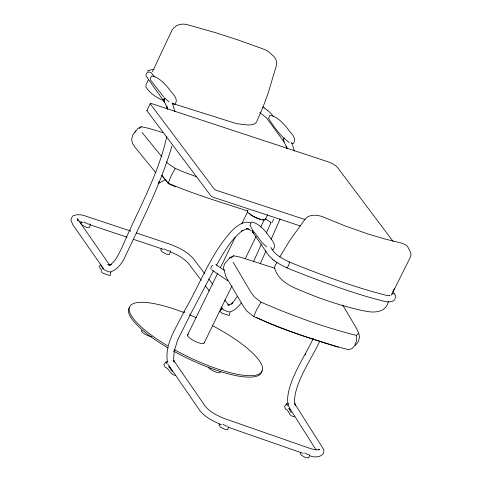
<?xml version="1.0" encoding="UTF-8"?>
<svg xmlns="http://www.w3.org/2000/svg" width="482" height="482" viewBox="0 0 482 482"><rect width="100%" height="100%" fill="white"/><g stroke="black" fill="none" stroke-linecap="round" stroke-linejoin="round"><path stroke-width="0.72" d="M77.97 219.9L77.939 220.834L77.192 218.406L109.992 265.51M158.813 182.714L158.891 181.395M166.79 136.563C158.174 175.575 137.617 210.58 122.175 247.103C118.837 253.61 116.005 261.123 109.601 265.305L110.854 264.588M210.779 268.938L211.297 266.823L212.466 265.208M272.21 222.22L273.722 219.196M171.923 146.046C160.241 185.684 141.009 222.624 123.555 259.949C120.548 265.01 116.475 269.878 110.74 271.848M228.576 426.913L227.739 429.637L224.733 429.372L220.37 427.07L219.009 425.028L219.816 423.871M309.637 455.183L308.799 457.9L305.793 457.635L301.431 455.333L300.075 453.291L300.882 452.134M356.361 335.424L356.728 339.906L355.324 344.588L352.523 348.209L349.076 349.805C316.505 341.557 284.609 329.959 253.791 316.584L256.418 310.107L261.075 302.196C291.893 315.577 323.79 327.176 356.361 335.424L358.741 333.231L356.873 328.989L342.732 305.052M247.772 210.971L246.416 210.568C220.19 202.012 193.65 194.095 168.266 183.208L170.941 176.394L175.219 168.357L184.263 172.231L196.626 176.743M164.109 98.943L164.097 98.985A3.163 2.681 -31.2 0 1 164.639 98.195L163.808 100.196L164.609 102.051M220.521 310.492L220.075 311.577L222.069 313.234L229.185 315.463L230.053 311.932L227.775 311.679L223.72 309.95L221.949 308.48L220.521 310.492L221.816 308.721L220.937 307.63M280.096 218.967L271.161 239.313M252.821 229.8L252.526 231.24L252.911 232.438M253.514 261.702L261.407 244.055M266.263 233.198L271.119 222.341M260.22 263.787L265.998 250.869M252.779 229.751L252.237 230.932L253.098 233.174M388.42 301.497C386.269 311.673 376.05 313.011 367.272 311.474C355.903 309.444 344.763 306.269 333.749 302.847C321.717 299.003 309.914 294.472 298.322 289.459C288.381 285.585 278.265 279.524 274.758 268.781L274.794 266.293L276.993 262.16M391.438 295.105L410.55 256.773L411.007 254.58L410.628 252.321L407.597 246.537L405.483 244.723L402.476 243.368L385.106 239.036L367.133 233.728L344.654 225.739L321.693 216.382L317.62 215.376L313.788 215.195L310.39 215.725L307.606 216.858L305.606 218.473L289.845 240.367L279.753 257.033M146.926 110.444L150.27 103.588M187.576 334.972L217.478 273.662M220.437 267.6L235.222 237.283M241.795 223.811L247.706 211.682M204.133 343.015L232.059 285.754M245.205 258.804L256.044 236.572M260.648 227.143L264.263 219.732M265.341 219.424L267.655 214.683M393.179 290.995L394.24 288.832M152.414 71.776L172.11 29.986L173.731 27.848L176.026 26.04L178.87 24.733L182.118 24.1L185.6 24.287L188.872 25.112L216.243 32.872L238.385 40.09L261.401 48.321L265.239 49.773L268.733 51.821L274.071 56.617L275.837 59.4L276.686 62.232L276.602 64.895L268.137 93.092L263.13 106.793L256.454 122.211L254.43 123.976L251.369 124.796L247.893 125.001L236.674 123.675L172.032 103.311M148.697 79.187L146.064 84.519L145.901 86.826C149.872 93.418 156.885 98.081 164.073 100.666M250.568 222.919C244.278 220.226 238.186 225.413 233.517 229.077C211.032 252.381 200.307 284.079 184.052 311.48C176.876 327.29 164.007 343.943 167.567 362.398M313.312 338.394C304.919 356.198 292.845 372.785 288.483 392.234C287.447 397.656 286.754 403.705 289.899 408.591L316.132 449.977M164.663 97.786L163.5 100.033L167.356 108.04L166.645 106.088L167.519 109.456M284.344 137.882L283.175 140.129L287.019 148.119L286.326 146.167L287.031 148.848M213.375 270.878L190.318 314.571L177.484 340.34L174.255 351.505L173.634 358.168L174.147 362.018M319.855 341.027C311.703 358.494 299.756 374.671 295.339 393.667C294.749 397.614 293.767 402.024 295.677 405.766L294.671 403.669L322.036 446.832C328.766 455.695 315.686 459.123 309.42 455.478M216.508 265.184C223.738 252.574 231.011 239.096 242.91 230.263L241.633 231.059L245.531 229.348L248.766 229.125L246.453 228.341L249.471 229.438L251.315 230.938M237.06 296.761L233.511 301.72L231.065 304.136L232.565 302.943L230.607 304.287L227.558 304.949L229.287 305.377M81.464 221.889L80.657 223.046L82.181 225.142L86.585 227.414L89.459 227.582L90.502 224.184L87.947 224.034L84.037 222.021M161.518 248.706L160.711 249.863L162.241 251.966L166.639 254.231L169.513 254.4L170.562 251.008L168.007 250.857L164.091 248.839M135.659 130.947L132.785 134.948L131.646 139.527L132.514 143.443L135.032 147.239L155.867 172.785M135.002 132.333L137.756 128.525L141.25 126.712L148.396 128.26L157.204 130.881M394.891 299.503C392.746 302.292 388.733 302.1 385.612 301.648C358.361 295.068 331.965 285.205 305.739 275.391C294.93 270.944 283.416 267.498 273.963 260.37M229.414 258.418L230.215 257.382L233.656 255.791L241.09 257.358L274.891 268.299M355.361 345.401L358.343 341.557L359.566 337.099L358.741 333.231M288.839 403.898L286.627 403.796L284.543 406.459L285.41 408.905L287.646 410.387L290.134 414.773L291.508 415.852L294.183 416.84L294.737 416.472M241.229 303.021C238.385 306.666 234.939 310.239 230.48 311.794M167.935 361.783L165.977 361.862L163.838 364.525L165.175 367.133C169.489 368.784 170.218 374.936 175.291 375.333M139.467 128.592L141.25 126.712M230.215 257.382L224.395 264.04L223.515 267.823L225.865 276.608L243.446 306.365L246.917 311.167L253.791 316.584M231.276 257.978L233.656 255.791M99.4 265.709L98.918 266.112L101.835 270.637M147.733 71.071L148.046 70.86M148.474 70.589L151.143 69.709L154.053 69.625M147.884 70.962L148.631 70.486M164.579 180.057L158.12 183.672M389.908 295.538C390.866 295.327 387.6 295.821 386.697 295.424C353.999 287.218 321.102 274.83 289.459 262.081M111.481 264.232L110.035 264.859L107.775 264.552L109.438 265.269M318.361 449.881L319.548 449.459C316.132 450.598 312.523 449.073 309.239 448.139L225.582 418.966C218.165 416.093 210.477 412.52 205.29 406.284L173.743 360.56L174.11 361.94M272.384 249.754L273.33 249.465C277.234 244.037 270.354 238.867 267.884 234.427C263.75 229.191 258.912 223.714 252.176 222.051L251.255 222.202L249.953 225.07L251.869 228.842M227.45 426.118L226.112 426.004L222.883 424.293M309.179 454.442L307.179 454.267L304.594 452.899M79.542 221.702L83.193 222.57M338.243 347.136C310.679 338.002 282.229 330.309 256.195 317.27M172.707 103.72L174.37 104.239L175.267 103.919C179.021 98.147 171.369 93.032 168.73 88.477C164.223 83.278 159.229 77.632 152.258 75.957L151.444 76.174L150.39 78.337L150.625 80.157L163.651 96.918M291.592 143.275L292.701 143.618L293.598 143.299C297.352 137.533 289.7 132.411 287.061 127.857C282.554 122.657 277.56 117.012 270.589 115.343L269.775 115.553L268.607 118.488C274.21 127.302 280.693 136.43 289.351 142.545M157.921 131.11L162.922 132.713M305.22 219.617L216.786 190.468A2.296 0.603 26 0 1 214.122 188.878L150.378 104.04A2.687 0.711 26 0 1 151.836 103.69L327.688 161.657A8.531 2.253 26 0 1 337.593 167.567L393.143 241.488M300.455 225.998L213.448 197.319A2.296 0.603 26 0 1 210.785 195.728L147.034 110.896A2.687 0.711 26 0 1 147.269 110.312M129.989 230.83L83.609 215.412L80.819 214.821L76.728 214.743L73.005 215.803L72.3 216.689L71.023 218.918L70.993 220.154L72.728 224.618L103.437 268.582M136.364 232.963L169.64 244.115C178.286 247.338 187.1 251.514 193.3 258.557L204.657 273.559M89.923 224.763L126.971 237.174M133.381 239.319L163.296 249.345M227.823 427.1L303.184 453.375M221.473 424.811C213.61 421.509 205.519 417.49 200 410.791L168.122 364.464M175.641 186.847L168.531 183.75L162.109 175.707M170.682 251.929C177.237 254.797 183.937 258.189 188.673 263.702L201.259 280.325M289.489 262.094C281.175 258.009 274.692 254.55 270.842 247.453M264.353 107.974L267.594 110.324M262.702 106.908L264.425 108.022M259.81 112.559L266.51 117.879L283.922 141.732M265.425 218.834L270.932 222.485M175.219 168.357L167.869 163.416L166.332 161.789M215.773 264.576L224.437 270.468M211.592 269.763L227.679 280.711M170.104 367.597L168.76 366.633L172.315 371.375M253.767 233.252A3.157 2.772 -34.4 0 1 253.116 232.716L268.251 254.845L272.643 259.34M272.541 259.262L274.053 260.437M290.019 409.357L288.796 408.405L291.291 412.779M261.075 302.196L254.201 296.785L250.73 291.984L233.149 262.22M169.062 101.925L165.097 98.442M267.498 110.245L271.167 113.607L273.457 116.614M266.552 246.953L261.913 242.41L253.092 230.613M228.811 305.1L224.642 299.961M102.961 268.48L104.323 269.812L108.293 271.649L110.908 272.155L109.998 275.686L102.582 273.047L101.057 271.547M161.771 175.334L168.266 183.208M129.893 230.36L130.694 231.33M141.985 132.381L161.874 156.77M208.742 278.958L212.833 284.362M205.302 285.669L209.351 291.014M221.485 307.046L222.835 308.829M152.674 74.547L154.391 76.951M147.546 78.241L164.266 101.672M392.703 291.116L394.372 293.61M100.208 264.329L103.118 268.872M184.052 311.48L184.817 312.752M165.977 361.862L167.164 364.181M305.263 353.643L305.841 354.848M291.658 142.335L294.406 150.993M172.225 102.811L174.918 111.571M286.627 403.796L287.399 405.971M212.387 325.603A73.619 19.425 26 0 1 259.756 373.677A73.619 19.425 26 0 1 174.098 349.546M167.622 345.817A73.619 19.425 26 0 1 129.646 306.811A73.619 19.425 26 0 1 183.16 312.282M189.384 314.77A73.619 19.425 26 0 1 196.18 317.704M261.358 372.622A73.619 19.425 26 0 1 173.393 350.998M168.188 348.016A73.619 19.425 26 0 1 129.58 307.221M261.834 370.821A73.619 19.425 26 0 1 261.581 372.056M265.305 218.605A10.038 2.651 26 0 1 255.02 217.352A10.038 2.651 26 0 1 248.067 210.116M204.187 342.624A9.2 2.428 26 0 1 194.186 340.876A9.2 2.428 26 0 1 188.299 334.484M263.871 219.539A9.2 2.428 26 0 1 262.407 219.581M260.635 219.256A9.2 2.428 26 0 1 254.327 216.749M254.008 216.581A9.2 2.428 26 0 1 251.646 215.171M251.375 214.99A9.2 2.428 26 0 1 250.544 214.394M250.164 214.098A9.2 2.428 26 0 1 249.182 213.237M220.232 371.779A6.694 1.765 26 0 1 215.315 371.875A6.694 1.765 26 0 1 208.284 367.109M151.902 336.81A6.694 1.765 26 0 1 144.076 333.598A6.694 1.765 26 0 1 141.973 330.224M289.019 262.485A3.169 0.458 -66.3 0 1 289.369 263.184A3.169 0.458 -66.3 0 1 287.688 267.028A3.169 0.458 -66.3 0 1 286.917 267.275M391.679 293.9A3.187 2.976 -18 0 1 394.957 298.683M164.591 102.021A3.163 2.681 -31.2 0 1 164.019 99.153M284.133 141.997A3.163 2.717 -36 0 1 284.127 138.509M147.781 77.807A3.187 2.946 -22.3 0 1 147.245 72.728A3.187 2.946 -22.3 0 1 152.234 74.499"/></g></svg>
